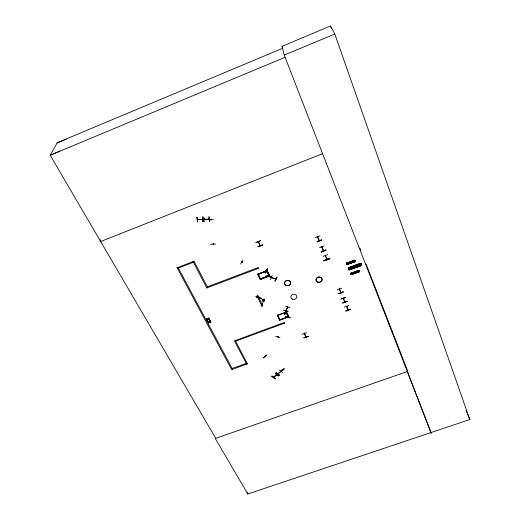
<?xml version="1.0" encoding="UTF-8"?>
<svg xmlns="http://www.w3.org/2000/svg" width="520" height="520" viewBox="0 0 520 520"><rect width="100%" height="100%" fill="white"/><g stroke="black" fill="none" stroke-linecap="round" stroke-linejoin="round"><path stroke-width="0.78" d="M267.098 271.005L257.953 274.489L267.085 270.822M267.293 270.615L257.81 274.151L267.254 270.562L269.757 275.853L260.299 279.416L257.797 274.163M286.397 312.253L277.511 315.536M286.592 311.864L288.899 316.778L279.708 320.151L277.361 315.231L286.572 311.883M210.737 321.783L209.586 321.51L210.893 322.082L209.424 321.906L208.598 322.953L209.118 321.704L207.786 321.276L209.281 321.451L210.093 320.418L210.236 320.84L210.093 320.418M210.893 322.082L210.743 321.639M213.005 243.828L213.226 243.718M208.448 322.673L209.118 321.704M207.786 321.276L209.281 321.451M209.456 319.384L208.306 319.111L209.619 319.683L208.136 319.507L207.317 320.561L207.838 319.306L206.499 318.877L208 319.053L208.806 318.012L208.956 318.442L208.806 318.012M209.424 321.906L210.899 321.939M209.619 319.683L209.463 319.241M208.598 322.953L208.455 322.53M207.168 320.275L207.838 319.306M206.499 318.877L208 319.053M209.112 321.847L207.942 321.575M208.136 319.507L209.619 319.54M207.831 319.449L206.655 319.176M210.619 244.27L215.677 243.997M207.317 320.561L207.175 320.138M207.337 286.825L258.122 267.579M211.042 219.967L210.769 219.414M211.068 220.006L210.815 219.31M207.733 287.579L193.921 261.092M210.86 219.895L210.795 219.589M211.075 219.934L211.022 219.609M258.492 268.359L206.863 287.911M209.404 221.39L209.014 216.593L209.411 221.267M209.138 218.764L208.656 219.2L208.722 218.738M209.092 219.186L209.079 218.719M208.319 219.577L213.467 219.323M208.618 218.855L209.183 218.972M208.624 219.167L208.669 218.79M204.23 221.578L203.781 216.899M204.503 218.985L204.516 219.453L204.042 219.056M204.029 219.271L204.568 219.447L204.607 219.089M204.145 219.005L204.172 219.264M202.852 221.592L202.683 216.996L203.125 221.689M202.494 217.009L202.885 221.683M202.527 219.037L202.534 219.511L202.638 219.083M202.189 219.291L202.066 219.174M202.137 219.499L202.169 219.056M197.665 221.871L196.976 217.302M197.944 219.278L197.951 219.752L198.055 219.381M197.483 219.349L197.555 219.739L202.572 219.479M197.587 219.297L197.516 219.758M193.037 261.43L206.85 288.113M193.447 262.217L178.308 268.041M258.382 242.164L258.55 241.833M265.317 356.863L265.103 356.246M177.886 267.261L232.525 369.148M247.442 363.766L231.706 369.668L177.008 267.599M288.022 311.474L283.589 310.245M317.57 236.938L317.87 237.159L317.688 236.555M279.968 337.616L275.685 336.297M304.401 333.268L304.616 333.86M306.039 336.765L306.085 337.09L305.864 336.492M325.312 255.353L325.553 256.022L325.526 255.515M339.599 289.068L339.437 289.178M340.853 292.578L340.938 292.37M343.181 298.155L343.415 298.812L343.395 298.337M344.903 301.782L344.968 302.107L344.851 301.717M346.892 306.651L346.834 306.41M261.17 298.597C253.552 295.25 254.189 296.68 261.248 298.292M259.181 297.603L259.07 297.017M277.959 336.323L277.927 337.031L278.089 336.414M285.805 310.739L287.736 307.002M287.8 317.148L287.606 317.48M272.025 376.077C281.788 384.429 265.408 370.539 275.256 378.709M276.146 372.645C276.562 375.089 283.368 377.091 276.127 372.665M276.127 372.794L279.325 375.31M272.006 376.226L275.236 378.567M268.996 276.998L269.191 276.601M285.792 310.7L287.853 306.813M273.845 377.156L273.702 377.513L276.855 374.875M278.005 373.477L278.155 373.613M240.636 264.075L242.71 260.046M241.858 261.833L241.878 262.275L241.975 261.82M242.294 261.937L242.197 262.392L242.372 262.08M288.158 317.038L285.851 312.078M266.409 270.654C265.226 269.952 266.533 271.512 266.312 270.348M266 270.238L265.922 270.667M267.365 268.6C263.608 277.271 265.947 270.387 267.599 268.801L265.655 272.818L265.395 272.597M262.054 299.825C266.708 296.621 264.069 305.351 262.008 299.917M267.592 268.788L265.649 272.805M256.704 297.089L256.802 296.738M272.175 275.529L270.419 279.565M271.557 277.31L271.472 277.758L271.369 277.225M261.086 306.469L262.964 302.543M262.522 304.831L262.015 304.421M275.444 279.123L275.483 278.752M276.9 277.095L274.95 281.19L276.913 277.108M276.933 277.206L274.969 281.079M285.649 306.202L290.017 307.717M285.571 312.182C285.857 313.242 284.557 311.968 285.617 312.462M286.618 310.557L284.674 314.45L286.819 310.733M284.707 314.438L286.631 310.648M285.708 316.433L290.154 317.707L285.818 316.219M287.729 317.33L287.742 317.174M269.029 276.107L266.526 270.855M266.844 270.712L269.295 275.795M258.343 241.911L258.213 241.748M258.564 242.106L258.421 241.547M326.989 258.914L327.21 259.545L325.351 255.678M325.514 255.977L325.611 255.58M279.74 320.047L277.342 315.016M339.332 289.022L339.274 288.788M341.081 292.734L339.488 288.964M343.246 298.447L344.812 302.166L344.598 301.548M306.059 337.051C301.808 326.281 306.521 340.165 305.858 336.531M343.454 298.409L344.962 302.022M348.127 309.452L348.283 310.05L347.945 309.784M271.382 277.316L266.844 275.639L271.472 277.154M277.901 336.635L277.778 336.979L277.745 336.635M204.133 219.239L209.092 219.161M207.994 319.195L208.806 318.156M207.324 320.418L208.143 319.365M276.471 374.991L276.666 374.485L273.572 377.163M209.125 219.154L204.1 219.427M209.274 321.594L210.087 320.561M208.605 322.81L209.43 321.763M197.522 219.557L202.625 219.291M277.752 373.945L284.122 368.7L277.817 374.101L277.713 373.666M281.002 371.462L281.021 371.131M208.299 319.254L208.962 318.298M209.58 321.653L210.243 320.704M321.808 247.084L322.127 247.292L321.867 246.636M325.715 255.964L325.475 255.288M343.571 298.753L343.337 298.096M304.623 333.918L304.46 333.333M346.905 306.742L346.671 306.085M263.393 357.884L266.682 355.017L263.406 357.786M275.236 373.51L278.454 376.006M279.396 370.084L282.614 372.56M284.297 368.973L281.047 371.683M262.587 304.7L262.19 304.278M276.647 375.076L276.445 374.673M277.869 374.075L277.94 373.477M286.117 311.974L288.392 316.803M269.353 275.912L260.358 279.364L257.784 273.962M273.786 377.468L273.605 377.084M288.548 316.7L286.163 311.831M271.518 277.563L275.938 278.909M57.05 143.078L66.456 139.061M59.962 151.093L50.2 155.246L215.755 438.366L215.319 438.522L247.786 494L469.8 419.543L334.802 34.008L330.473 26L282.016 46.325L284.252 55.114L431.06 432.569M282.594 48.321L57.245 142.734L50.2 155.246L284.934 57.35M284.252 55.114L334.802 34.008M100.145 241.722L322.595 153.667M176.982 267.8L193.908 261.287M315.224 237.562L319.95 235.833M319.254 240.435L319.41 240.844L319.02 240.272M317.077 241.982L321.659 239.902M319.481 247.708L324.142 245.928M260.533 240.611L255.957 242.6M255.938 242.541L260.598 240.76M260.117 245.459L260.065 245.635M262.522 244.907C248.125 250.569 272.714 241.364 257.849 246.623M321.197 251.764L325.858 250.01M321.211 251.856C331.617 248.599 322.257 250.413 321.308 252.077M325.956 250.289L321.308 252.077M269.224 275.659L260.143 279.084L269.204 275.47M260.273 279.331L269.704 275.828M327.743 254.599L323.108 256.36M324.798 260.344C341.738 254.215 311.175 265.558 329.433 258.615M324.818 260.449L329.453 258.7M324.903 260.65L329.531 258.895M262.762 305.617L261.911 306.144L257.003 296.023L257.855 295.49M337.123 289.776L341.679 288.158M338.715 293.521C348.504 289.302 340.119 294.151 338.76 293.69M338.748 293.657L343.278 292M288.444 316.608L279.565 319.833M279.682 320.067L288.867 316.758M345.572 297.538L340.977 298.981L345.553 297.479M246.617 364.059L234.429 340.932L284.135 322.491M284.472 323.2L235.625 341.101M342.622 302.848C356.59 297.804 333.268 306.462 347.224 301.502M344.396 307.112L348.875 305.481M348.069 309.465L348.127 310.102L346.502 306.235M345.937 310.752C359.834 305.858 336.284 314.411 350.512 309.433M345.976 310.889L350.409 309.127M346.476 263.036L354.906 260.033L355.466 261.541L347.068 264.583L346.476 263.036L346.619 263.387M346.515 263.127L355.062 260.462L346.56 263.244M346.827 263.9L346.743 263.464M346.925 264.206L355.29 261.079L355.413 261.391L346.996 264.381L355.459 261.528M346.892 264.115L355.29 261.079M346.912 264.16L355.355 261.255M347.016 264.42L355.394 261.326M360.906 263.51L348.341 268.053L360.925 263.556L360.809 263.237L361.075 263.939L348.51 268.483L348.238 267.781L360.841 263.302L361.601 265.369L349.024 269.828L348.276 267.846M348.387 268.171L360.984 263.692L348.439 268.275M348.51 268.483L361.062 263.919M348.972 269.698L361.589 265.33L348.998 269.769M350.61 273.273L358.963 270.296L359.086 270.608L350.643 273.358M358.988 270.348L350.636 273.332L351.188 274.794L359.528 271.791L358.95 270.264L359.482 271.668L351.111 274.586L359.346 271.329L351.046 274.417M350.747 273.611L359.125 270.712M350.948 274.118L350.863 273.689M359.385 271.414L351.013 274.339L351.15 274.671M351.078 274.508L359.431 271.538M302.159 334.269L306.553 332.761M303.784 337.766C309.003 335.797 311.188 335.731 303.803 337.909M215.3 438.484L407.791 371.351L366.054 263.913M277.947 336.993L277.875 336.388M197.418 221.988L196.963 217.315M269.373 275.717L266.968 270.667L269.38 275.997M260.644 279.26L258.173 274.007M280.039 320.002L277.732 315.153M326.827 258.98L326.995 259.382M260.058 245.381L260.26 245.778L258.356 241.469M275.762 279.038L271.447 277.706L271.447 277.316M271.784 277.875L271.869 277.42M275.574 278.961L275.444 278.798M275.782 279.292L275.86 278.837M339.547 289.036L339.69 289.334M321.958 246.903L323.622 250.946L323.44 250.347M323.492 250.569L323.459 251.004L321.769 246.961M285.695 316.29L290.043 317.915M283.66 310.102L288.034 311.435M256.789 296.777L261.267 298.415M271.362 277.375L266.858 275.62M265.947 270.491L266.357 270.634M241.911 262.074L242.379 262.243M241.846 262.217L242.261 262.366M282.282 369.902L282.406 370.207M282.353 370.195L282.204 369.623M262.041 304.7L262.08 304.291M340.873 292.825L339.346 289.062M271.875 376.344L275.093 378.833M275.249 373.353L278.636 375.856M286.253 311.896L288.516 316.622M319.111 240.624L317.512 236.756L319.397 240.754M304.389 333.912L304.252 333.32M348.25 267.82L360.822 263.276M247.448 363.987L235.268 340.405M257.868 295.698L262.776 305.819M258.135 267.774L258.505 268.554M284.161 322.706L284.499 323.414M258.232 241.794L260 245.615M323.609 250.848L323.401 250.315M346.918 306.644L348.276 309.966M325.383 255.613L327.034 259.565M321.769 240.214L321.646 239.863L316.992 241.787M347.23 301.522L347.106 301.178M466.096 410.599L467.019 412.834M467.643 414.323L469.8 419.543M282.016 46.325L282.594 47.827M359.879 248.027L360.763 250.296M351.475 273.007L351.988 274.326M347.353 262.769L347.874 264.108M349.544 267.384L350.318 269.373M407.322 371.514L431.243 433.478M352.378 262.476L351.865 261.137M355.615 273.019L355.108 271.7M351.526 262.788L351.013 261.45M354.042 260.344L354.543 261.632M358.059 272.136L357.552 270.816M353.99 261.892L353.476 260.553M355.01 265.414L355.778 267.404M355.953 271.394L356.46 272.714M357.422 264.537L358.183 266.533M356.285 264.953L357.051 266.949M359.548 263.77L360.308 265.766M358.696 264.075L359.457 266.071M330.473 26L331.279 28.295M99.866 239.219L100.646 241.52M358.605 271.875L358.118 270.615M357.195 272.389L356.707 271.122M353.119 262.151L352.619 260.865M346.515 306.144L346.749 306.793M344.754 301.49L344.955 302.068M339.43 288.73L339.664 289.393M327.034 258.947L327.197 259.454M287.482 307.086L287.514 307.424M287.775 316.901L287.827 317.551M287.553 317.226L287.586 317.564M285.2 312.104L285.188 312.533M282.49 369.798L282.548 370.143L282.094 369.72M280.813 371.072L280.872 371.547M280.696 371.404L280.586 371.26M269.172 276.367L269.197 276.699M269.016 276.315L268.794 276.653M266.214 270.55L265.824 270.452M265.928 270.264L265.909 270.692M213.2 243.672L213.233 244.082M262.496 304.389L262.392 304.596M265.363 356.707L265.207 356.272M264.992 356.343L265.044 356.681M259.161 297.017L258.96 297.622L258.94 297.284M246.266 363.396L232.167 368.485M247.741 492.434L247.786 494M351.325 261.872C351.884 263.048 352.313 260.858 351.325 261.872M355.413 272.116C355.966 273.273 356.395 271.115 355.413 272.116M262.665 300.014L263.029 301.002L264.186 300.671L263.822 299.683L262.665 300.014M361.406 264.849L348.849 269.386L349.122 270.088L361.666 265.551L361.433 264.914L348.855 269.399L361.419 264.888M286.358 285.545A3.029 2.632 -7.5 0 0 290.583 282.711A3.029 2.632 -7.5 0 0 285.786 281.028A3.029 2.632 -7.5 0 0 286.358 285.545M286.351 285.441A3.023 2.626 -7.5 0 0 290.563 282.607A3.023 2.626 -7.5 0 0 285.779 280.93A3.023 2.626 -7.5 0 0 286.351 285.441M292.637 299.24A2.997 2.574 -8 0 0 296.822 296.459A2.997 2.574 -8 0 0 292.091 294.82A2.997 2.574 -8 0 0 292.637 299.24M317.805 282.185A3.035 2.626 -11.6 0 0 322.082 279.344A3.035 2.626 -11.6 0 0 317.337 277.654A3.035 2.626 -11.6 0 0 317.805 282.185M317.785 282.081A3.029 2.62 -11.6 0 0 322.056 279.24A3.029 2.62 -11.6 0 0 317.324 277.557A3.029 2.62 -11.6 0 0 317.785 282.081"/></g></svg>
